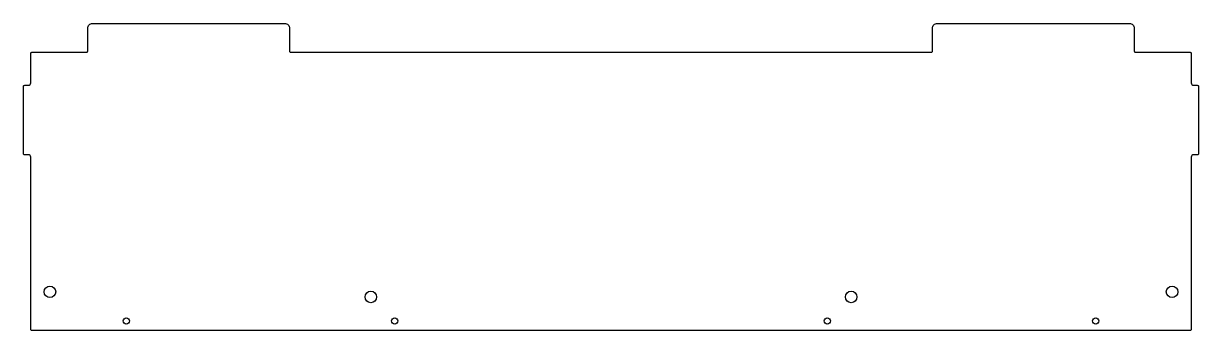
# Model space of a CAD drawing. Extents: x -489 to 489, y -127 to 129.
import ezdxf

# ---------------------------------------------------------------- set-up
doc = ezdxf.new("R2010")
doc.units = 0
doc.header["$MEASUREMENT"] = 0
doc.layers.get('0').update_dxf_attribs({"linetype": 'CONTINUOUS'})

msp = doc.modelspace()

# ---------------------------------------------------------------- linework, layer by layer
at = {"color": 7, "linetype": 'CONTINUOUS'}
msp.add_lwpolyline([(-482.25, 105), (-436.75, 105, 0.414214), (-435.75, 106), (-435.75, 125, -0.414214), (-431.75, 129), (-271.75, 129, -0.414214), (-267.75, 125), (-267.75, 106, 0.414214), (-266.75, 105), (266.75, 105, 0.414214), (267.75, 106), (267.75, 125, -0.414214), (271.75, 129), (431.75, 129, -0.414214), (435.75, 125), (435.75, 106, 0.414214), (436.75, 105), (482.25, 105, -0.414214), (483.25, 104), (483.25, 79.5, 0.414214), (485.25, 77.5), (488.25, 77.5, -0.414214), (489.25, 76.5), (489.25, 20.5, -0.414214), (488.25, 19.5), (485.25, 19.5, 0.414214), (483.25, 17.5), (483.25, -126, -0.414214), (482.25, -127), (-482.25, -127, -0.414214), (-483.25, -126), (-483.25, 17.5, 0.414214), (-485.25, 19.5), (-488.25, 19.5, -0.414214), (-489.25, 20.5), (-489.25, 76.5, -0.414214), (-488.25, 77.5), (-485.25, 77.5, 0.414214), (-483.25, 79.5), (-483.25, 104, -0.414214)], format="xyb", close=True, dxfattribs=at)
for centre, radius in [((-467.25, -94.8), 4.8), ((-200, -99), 4.8), ((200, -99), 4.8), ((467.25, -94.8), 4.8), ((-403.65, -119), 2.6), ((-180.15, -119), 2.6), ((180.15, -119), 2.6), ((403.65, -119), 2.6)]:
    msp.add_circle(centre, radius, dxfattribs=at)

doc.saveas('drawing.dxf')
